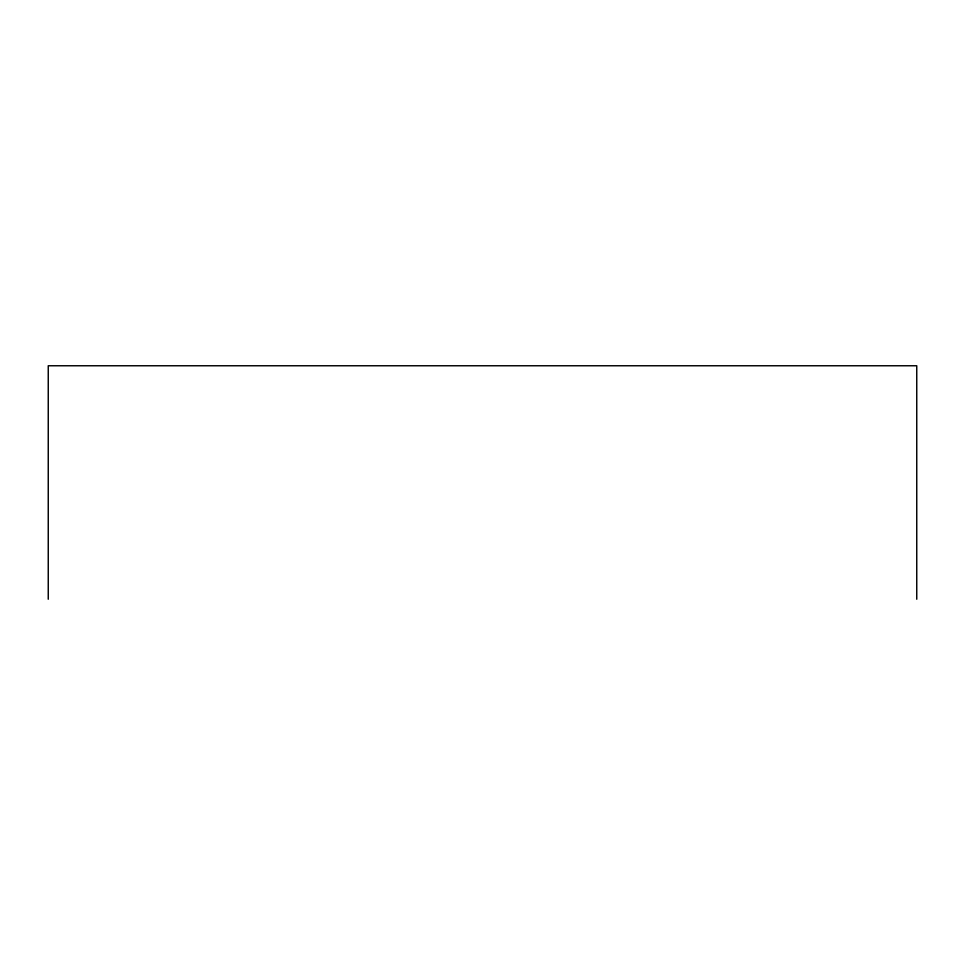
<?xml version="1.0" encoding="UTF-8"?>
<svg xmlns="http://www.w3.org/2000/svg" width="965" height="965" viewBox="0 0 965 965"><rect width="100%" height="100%" fill="white"/><g stroke="black" fill="none" stroke-linecap="round" stroke-linejoin="round"><path stroke-width="1.45" d="M916.75 599.241L916.75 365.759L48.25 365.759L48.25 599.241"/></g></svg>
